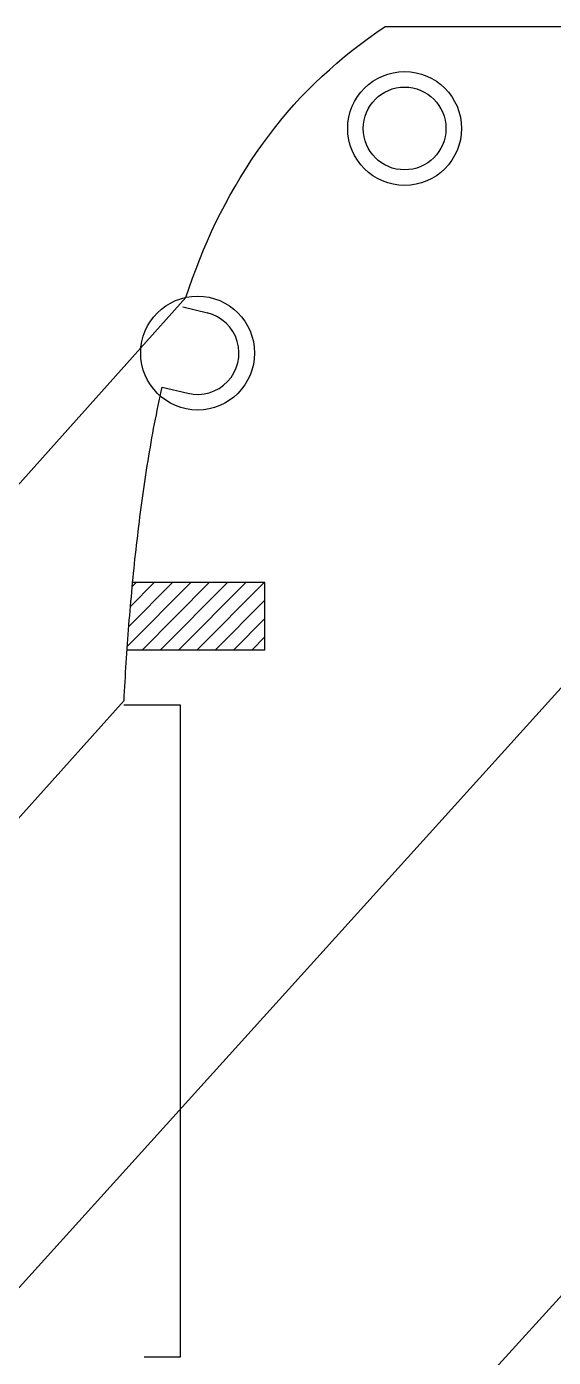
# Model space of a CAD drawing. Extents: x 0 to 768, y 0 to 803.
# Drawn here: x 714.8 to 719.88, y 789.95 to 802.78 of the extents above; entities that cross this region are included whole.
import ezdxf

# ---------------------------------------------------------------- set-up
doc = ezdxf.new("R2010")
doc.units = 0
doc.layers.get('0').update_dxf_attribs({"linetype": 'CONTINUOUS'})

msp = doc.modelspace()

# ---------------------------------------------------------------- linework, layer by layer
at = {"color": 3, "linetype": 'CONTINUOUS'}
for p, q in [((718.178, 802.73), (718.259, 802.784)), ((718.259, 802.784), (725.616, 802.784)), ((0, 0), (725.681, 802.74)), ((718.021, 802.615), (718.099, 802.673)), ((718.099, 802.673), (718.178, 802.73)), ((717.868, 802.495), (717.944, 802.556)), ((717.944, 802.556), (718.021, 802.615)), ((717.721, 802.369), (717.793, 802.433)), ((717.793, 802.433), (717.868, 802.495)), ((717.579, 802.237), (717.649, 802.304)), ((717.649, 802.304), (717.721, 802.369)), ((717.444, 802.1), (717.511, 802.169)), ((717.511, 802.169), (717.579, 802.237)), ((717.315, 801.956), (717.378, 802.029)), ((717.378, 802.029), (717.444, 802.1)), ((717.192, 801.806), (717.253, 801.882)), ((717.253, 801.882), (717.315, 801.956)), ((717.133, 801.729), (717.192, 801.806)), ((717.019, 801.571), (717.075, 801.65)), ((717.075, 801.65), (717.133, 801.729)), ((716.912, 801.408), (716.965, 801.49)), ((716.965, 801.49), (717.019, 801.571)), ((716.861, 801.325), (716.912, 801.408)), ((716.762, 801.156), (716.811, 801.241)), ((716.811, 801.241), (716.861, 801.325)), ((716.715, 801.07), (716.762, 801.156)), ((716.627, 800.897), (716.67, 800.984)), ((716.67, 800.984), (716.715, 801.07)), ((716.585, 800.809), (716.627, 800.897)), ((716.507, 800.631), (716.545, 800.72)), ((716.545, 800.72), (716.585, 800.809)), ((716.47, 800.541), (716.507, 800.631)), ((716.435, 800.45), (716.47, 800.541)), ((716.369, 800.266), (716.401, 800.358)), ((716.401, 800.358), (716.435, 800.45)), ((716.338, 800.173), (716.369, 800.266)), ((0, 0), (716.338, 800.173)), ((716.309, 800.081), (716.544, 800.025)), ((716.097, 799.264), (716.107, 799.308)), ((716.107, 799.308), (716.356, 799.248)), ((716.069, 799.131), (716.079, 799.176)), ((716.079, 799.176), (716.088, 799.22)), ((716.088, 799.22), (716.097, 799.264)), ((0, 0), (727.799, 799.155)), ((716.043, 798.998), (716.052, 799.042)), ((716.052, 799.042), (716.061, 799.087)), ((716.061, 799.087), (716.069, 799.131)), ((716.026, 798.909), (716.035, 798.953)), ((716.035, 798.953), (716.043, 798.998)), ((716.002, 798.775), (716.01, 798.82)), ((716.01, 798.82), (716.018, 798.864)), ((716.018, 798.864), (716.026, 798.909)), ((715.98, 798.641), (715.987, 798.685)), ((715.987, 798.685), (715.995, 798.73)), ((715.995, 798.73), (716.002, 798.775)), ((715.958, 798.506), (715.965, 798.551)), ((715.965, 798.551), (715.972, 798.596)), ((715.972, 798.596), (715.98, 798.641)), ((715.938, 798.371), (715.944, 798.416)), ((715.944, 798.416), (715.951, 798.461)), ((715.951, 798.461), (715.958, 798.506)), ((715.918, 798.236), (715.925, 798.281)), ((715.925, 798.281), (715.931, 798.326)), ((715.931, 798.326), (715.938, 798.371)), ((715.9, 798.101), (715.906, 798.146)), ((715.906, 798.146), (715.912, 798.191)), ((715.912, 798.191), (715.918, 798.236)), ((715.888, 798.011), (715.894, 798.056)), ((715.894, 798.056), (715.9, 798.101)), ((715.872, 797.875), (715.877, 797.92)), ((715.877, 797.92), (715.883, 797.966)), ((715.883, 797.966), (715.888, 798.011)), ((715.856, 797.739), (715.861, 797.785)), ((715.861, 797.785), (715.866, 797.83)), ((715.866, 797.83), (715.872, 797.875)), ((715.842, 797.604), (715.846, 797.649)), ((715.846, 797.649), (715.851, 797.694)), ((715.851, 797.694), (715.856, 797.739)), ((715.828, 797.468), (715.832, 797.513)), ((715.832, 797.513), (715.837, 797.558)), ((715.837, 797.558), (715.842, 797.604)), ((715.815, 797.331), (715.819, 797.377)), ((715.819, 797.377), (715.823, 797.422)), ((715.823, 797.422), (715.828, 797.468)), ((715.807, 797.241), (715.811, 797.286)), ((715.811, 797.286), (715.815, 797.331)), ((715.795, 797.104), (715.799, 797.15)), ((715.799, 797.15), (715.803, 797.195)), ((715.803, 797.195), (715.807, 797.241)), ((715.784, 796.968), (715.788, 797.013)), ((715.788, 797.013), (715.791, 797.059)), ((715.791, 797.059), (715.795, 797.104)), ((715.774, 796.831), (715.778, 796.877)), ((715.778, 796.877), (715.781, 796.922)), ((715.781, 796.922), (715.784, 796.968)), ((715.765, 796.695), (715.768, 796.74)), ((715.768, 796.74), (715.771, 796.786)), ((715.771, 796.786), (715.774, 796.831)), ((715.756, 796.558), (715.759, 796.603)), ((715.759, 796.603), (715.762, 796.649)), ((715.762, 796.649), (715.765, 796.695)), ((715.751, 796.467), (715.754, 796.512)), ((715.754, 796.512), (715.756, 796.558)), ((715.743, 796.33), (715.746, 796.376)), ((715.746, 796.376), (715.748, 796.421)), ((715.748, 796.421), (715.751, 796.467)), ((0, 0), (715.741, 796.284)), ((715.739, 796.243), (716.283, 796.243)), ((715.741, 796.284), (715.743, 796.33)), ((716.283, 796.243), (716.281, 789.952)), ((716.281, 789.952), (715.933, 789.952))]:
    msp.add_line(p, q, dxfattribs=at)
at = {"color": 1, "linetype": 'CONTINUOUS'}
for p, q in [((715.773, 796.808), (716.386, 797.422)), ((715.787, 796.999), (716.209, 797.422)), ((715.802, 797.192), (716.032, 797.422)), ((715.82, 797.386), (715.856, 797.422)), ((717.1, 797.422), (715.823, 797.422)), ((715.914, 796.772), (716.563, 797.422)), ((716.09, 796.772), (716.74, 797.422)), ((716.267, 796.772), (716.916, 797.422)), ((716.444, 796.772), (717.093, 797.422)), ((717.1, 796.772), (717.1, 797.422)), ((716.621, 796.772), (717.1, 797.252)), ((716.797, 796.772), (717.1, 797.075)), ((716.974, 796.772), (717.1, 796.898)), ((717.1, 796.772), (715.77, 796.772))]:
    msp.add_line(p, q, dxfattribs=at)
for centre in [(718.447, 801.802), (716.45, 799.636)]:
    msp.add_circle(centre, 0.549)
at = {"color": 3, "linetype": 'CONTINUOUS'}
msp.add_circle((718.447, 801.802), 0.399, dxfattribs=at)
msp.add_arc((716.45, 799.636), 0.399, 256.4207, 76.4491, dxfattribs=at)

doc.saveas('drawing.dxf')
